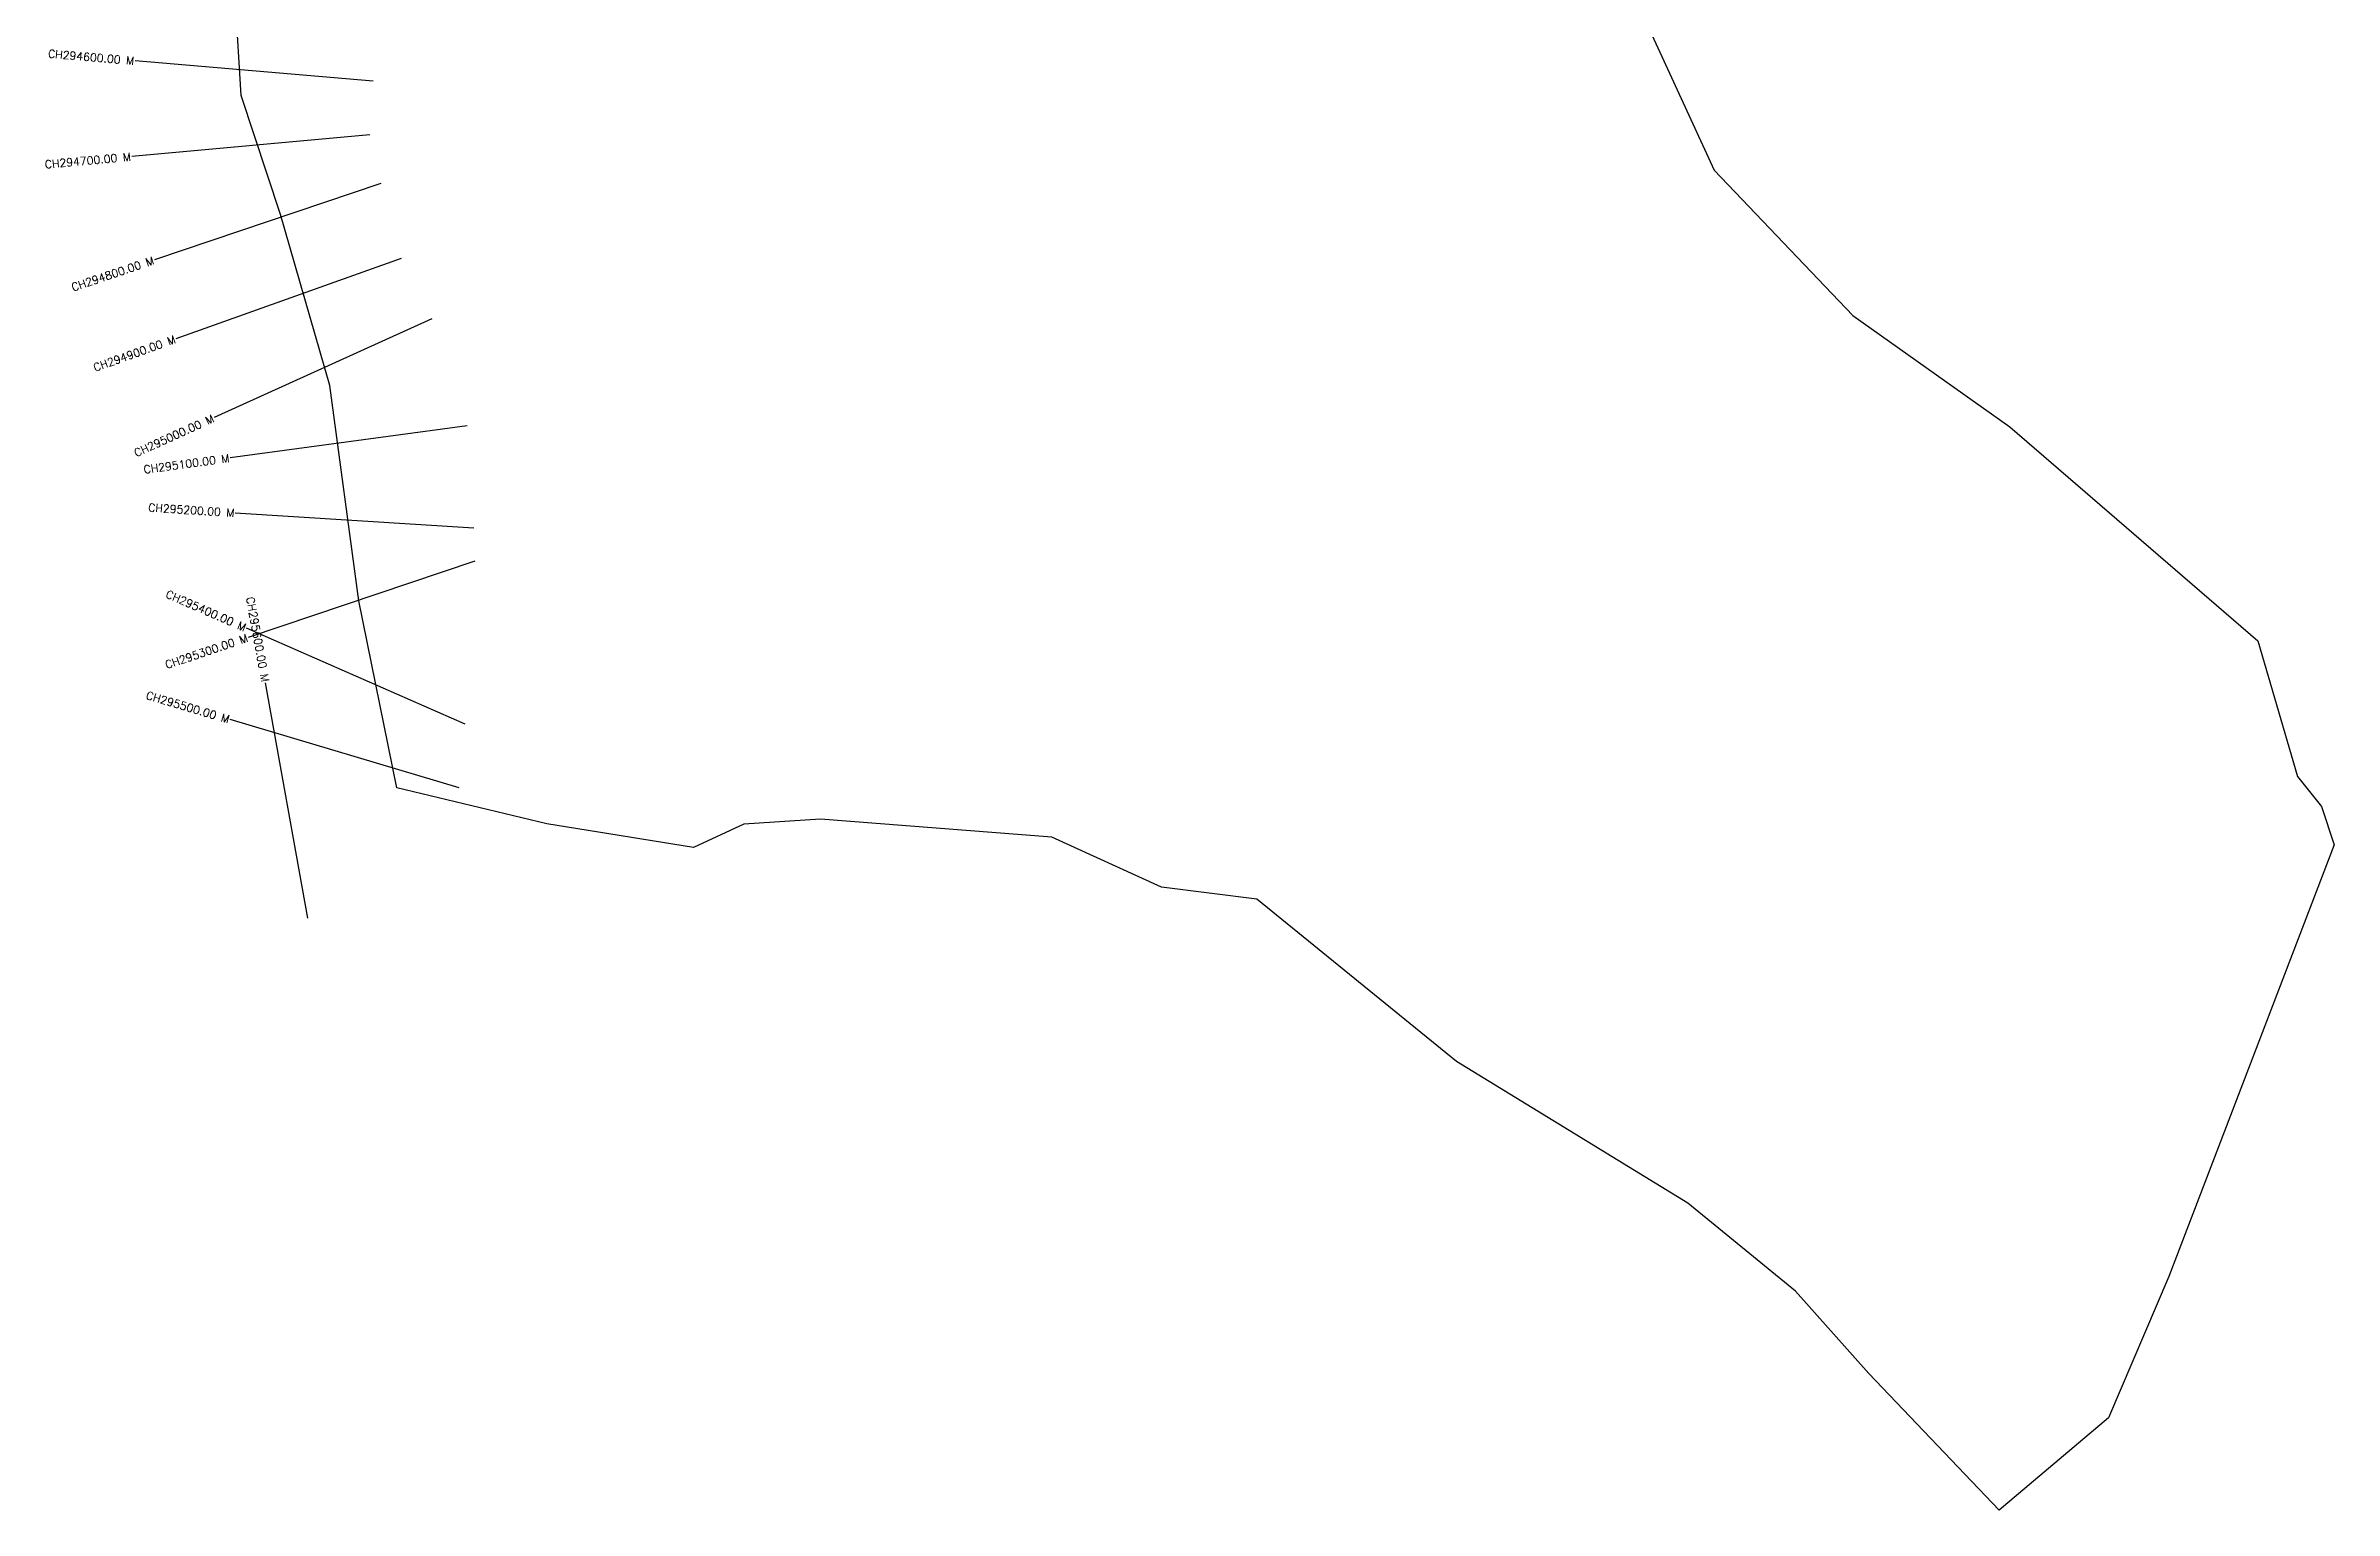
# Model space of a CAD drawing. Header units: metres. Extents: x 281925 to 284889, y 2016393 to 2020881.
# Drawn here: x 282017 to 284889, y 2016393 to 2018230 of the extents above; entities that cross this region are included whole.
import ezdxf
from ezdxf.enums import TextEntityAlignment as Align

# ---------------------------------------------------------------- set-up
doc = ezdxf.new("R2010")
doc.units = ezdxf.units.M
doc.header["$MEASUREMENT"] = 0
for name, color, linetype in [('CS', 134, 'Continuous'), ('CSMark', 6, 'Continuous'), ('village', 3, 'Continuous')]:
    doc.layers.add(name, color=color, linetype=linetype)
doc.styles.get("Standard").update_dxf_attribs({"font": 'simplex.shx'})

msp = doc.modelspace()

# ---------------------------------------------------------------- linework, layer by layer
at = {"layer": 'CS'}
for p, q in [((282428.4, 2018185.9), (282129.5, 2018211.3)), ((282424, 2018118.6), (282125.3, 2018091.3)), ((282438.1, 2018057.5), (282153.8, 2017961.7)), ((282463.3, 2017963.6), (282180.7, 2017862.8)), ((282502, 2017887.7), (282228.7, 2017763.9)), ((282546.1, 2017753.3), (282248.8, 2017713.2)), ((282554.7, 2017625.1), (282255.3, 2017644.1)), ((282555.8, 2017583.6), (282271.4, 2017488)), ((282544, 2017379.1), (282269.2, 2017499.4)), ((282346.4, 2017135.9), (282293.2, 2017431.2)), ((282536.3, 2017299.3), (282248.7, 2017384.8))]:
    msp.add_line(p, q, dxfattribs=at)
at = {"layer": 'village', "color": 3, "true_color": 0x00ff00}
msp.add_polyline3d([(283999.3, 2018317.9, 0), (284111.3, 2018074.3, 0), (284285.4, 2017891.7, 0), (284482.1, 2017752.1, 0), (284793.3, 2017483.7, 0), (284843.3, 2017313.4, 0), (284873.3, 2017275.8, 0), (284889.4, 2017227.8, 0), (284681.7, 2016686.3, 0), (284606.1, 2016508.8, 0), (284468.9, 2016392.9, 0), (284305.5, 2016564.6, 0), (284213.4, 2016667.7, 0), (284078.2, 2016778, 0), (283787.7, 2016956.1, 0), (283537.4, 2017159.6, 0), (283417.6, 2017174.8, 0), (283280, 2017237.3, 0), (282989.8, 2017259.8, 0), (282893.4, 2017253.6, 0), (282830.4, 2017224.3, 0), (282646.3, 2017254.2, 0), (282458.2, 2017299.2, 0), (282410.5, 2017533.9, 0), (282374.1, 2017804.1, 0), (282312, 2018018.7, 0), (282262.6, 2018168.1, 0), (282255.5, 2018285.1, 0)], dxfattribs=at)

# ---------------------------------------------------------------- texts
at = {"layer": 'CSMark'}
for s, rotation, p in [('CH294600.00 M', 355.1323, (282128.5, 2018211.4)), ('CH294700.00 M', 5.2262, (282124.3, 2018091.2)), ('CH294800.00 M', 18.615, (282152.9, 2017961.4)), ('CH294900.00 M', 19.637, (282179.8, 2017862.5)), ('CH295000.00 M', 24.3548, (282227.8, 2017763.5)), ('CH295100.00 M', 7.6887, (282247.8, 2017713)), ('CH295200.00 M', 356.3526, (282254.3, 2017644.2)), ('CH295400.00 M', 336.3573, (282268.3, 2017499.8)), ('CH295600.00 M', 280.1998, (282293.1, 2017432.2)), ('CH295300.00 M', 18.5812, (282270.5, 2017487.7)), ('CH295500.00 M', 343.4517, (282247.8, 2017385))]:
    msp.add_text(s, height=10, rotation=rotation, dxfattribs=at).set_placement(p, align=Align.MIDDLE_RIGHT)

doc.saveas('drawing.dxf')
